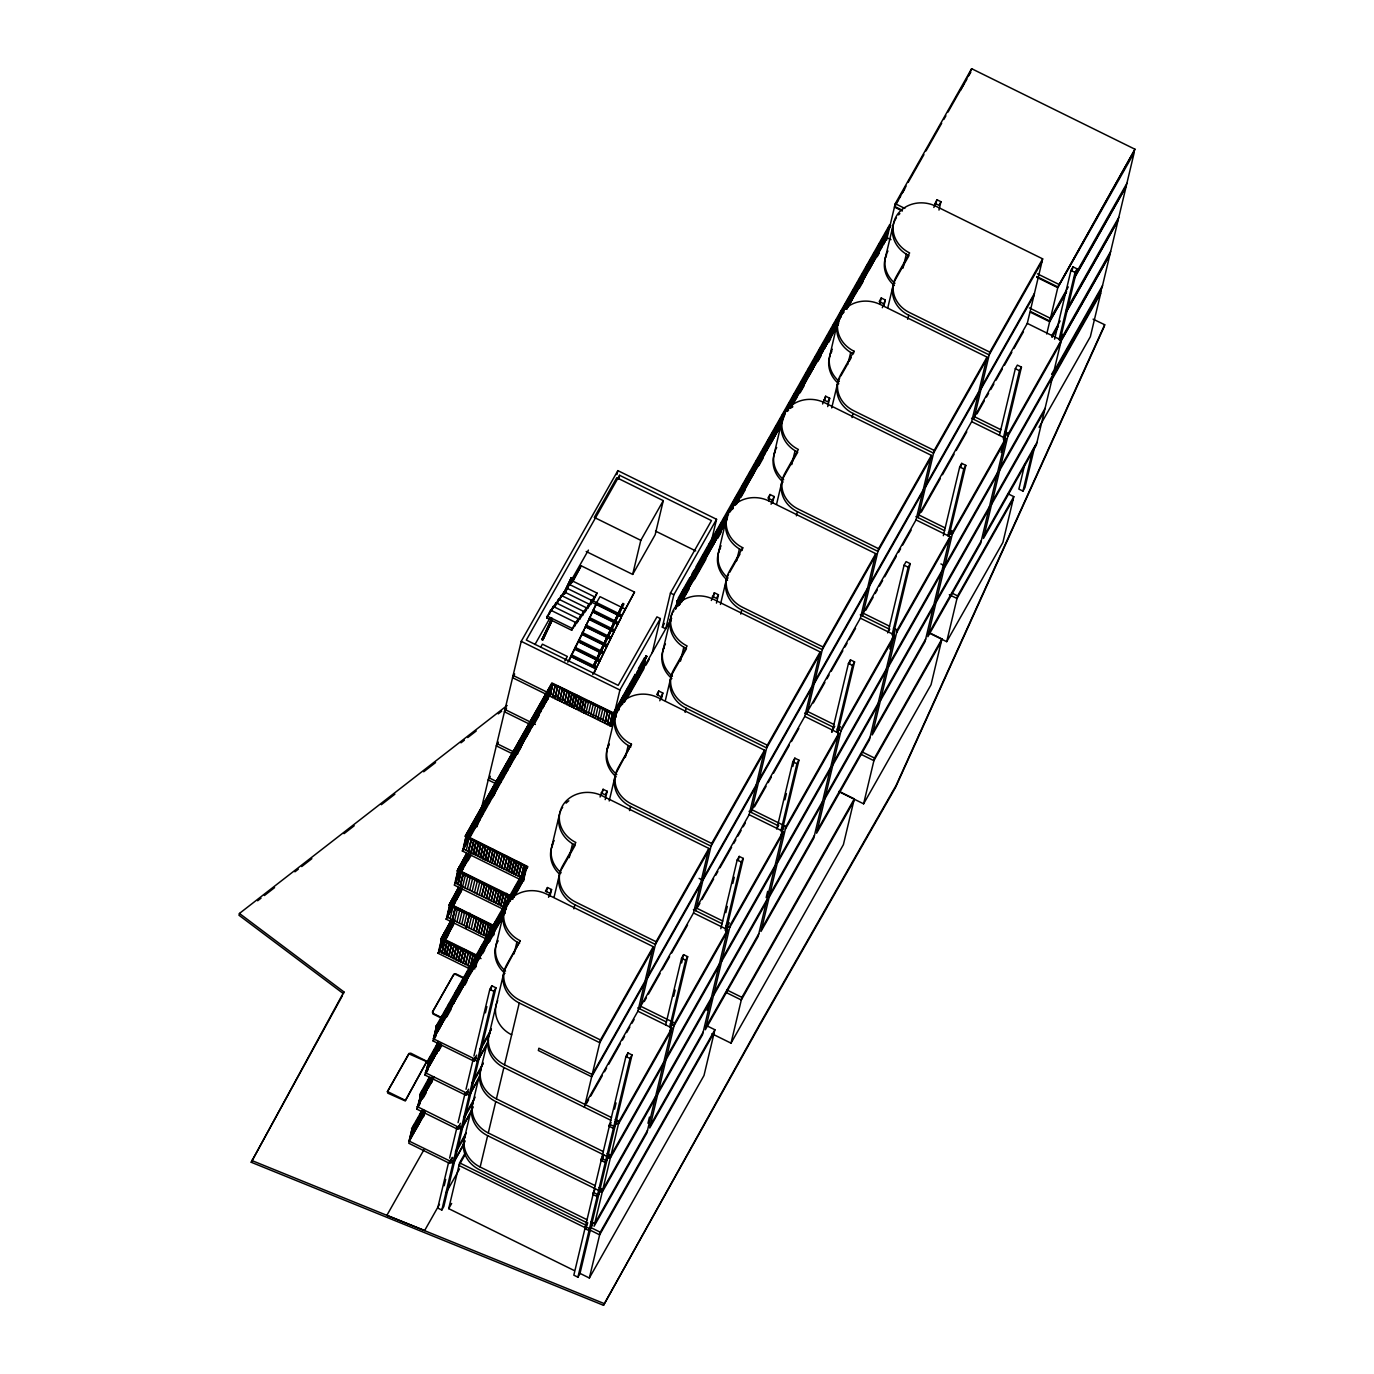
<?xml version="1.0" encoding="UTF-8"?>
<svg xmlns="http://www.w3.org/2000/svg" width="1374" height="1374" viewBox="0 0 1374 1374"><rect width="100%" height="100%" fill="white"/><g stroke="black" fill="none" stroke-linecap="round" stroke-linejoin="round"><path stroke-width="1.5" d="M239.437 913.452L238.99 915.256L343.466 993.694L343.895 991.891L239.437 913.452L507.161 705.48M1093.086 319.163L1104.679 324.711L1104.249 326.531L895.59 787.354L759.822 1025.107L603.512 1305.3L251.219 1162.267L343.895 991.891M470.526 969.271L437.98 953.23L454.347 923.002M490.123 940.864L446.103 919.154L462.471 888.926M470.595 854.834L454.227 885.079L503.983 909.622M523.597 881.198L462.334 850.987L549.411 695.879M438.976 949.743L442.136 936.931L439.354 949.915M447.1 915.651L450.26 902.838L447.46 915.84M455.223 881.576L458.384 868.763L455.584 881.764M463.347 847.5L466.49 834.688L463.708 847.672M439.165 951.478L443.321 934.835L439.697 951.34M451.445 900.76L447.821 917.265M455.395 883.31L459.551 866.685L455.584 883.001M463.519 849.235L467.675 832.61L463.691 848.926M439.525 951.65L443.321 934.835M455.756 883.499L459.551 866.685M463.88 849.424L467.675 832.61M441.346 945.57L444.506 932.757L441.707 945.741M449.47 911.494L452.613 898.682L449.83 911.666M457.576 877.402L460.737 864.589L457.937 877.591M465.7 843.327L468.86 830.514L466.061 843.516M442.531 943.491L445.674 930.679L442.892 943.663M450.638 909.399L453.798 896.587L450.998 909.588M458.761 875.324L461.922 862.511L459.122 875.513M466.885 841.249L470.045 828.436L467.246 841.42M443.063 943.354L446.859 928.584L441.913 952.835L444.575 942.1M451.187 909.262L454.983 894.508L452.681 905.414M459.311 875.186L463.107 860.433L460.805 871.339M467.418 841.111L471.213 826.341L468.912 837.264M444.386 939.009L446.859 928.584M452.493 904.916L454.983 894.508M461.114 868.763L463.107 860.433M469.238 834.688L471.213 826.341M457.782 884.495L460.943 871.683L457.954 884.169M466.267 850.592L469.049 837.59M441.913 952.835L445.056 940.022M448.044 926.505L445.245 939.49L448.405 926.677M453.18 905.93L450.208 918.433M453.008 905.243L456.168 892.43L453.368 905.414M458.143 884.667L461.303 871.855M461.114 871.15L464.275 858.338L461.492 871.339M472.398 824.263L469.599 837.264L472.759 824.452M446.069 937.24L449.229 924.427L446.43 937.411M454.176 903.147L457.336 890.335L454.554 903.336M462.299 869.072L465.46 856.26L462.66 869.244M470.423 834.997L473.583 822.184L470.784 835.169M446.602 937.085L450.397 922.332M454.725 903.01L458.521 888.257M462.849 868.935L466.645 854.181M470.956 834.86L474.751 820.089M448.422 933.066L451.582 920.254M456.546 898.991L459.208 888.257M464.67 864.899L467.315 854.181M472.776 830.823L475.936 818.011L473.137 831.012M443.922 953.831L447.082 941.018L444.283 954.003M448.783 933.238L451.943 920.425M455.206 906.926L452.407 919.927L455.378 907.424M456.907 899.163L459.569 888.428M460.17 885.663L463.313 872.851L460.342 885.354M465.03 865.088L467.692 854.353M468.276 851.588L471.437 838.775L468.465 851.262M452.63 920.425L449.968 931.16L451.771 922.332M460.256 888.428L458.092 897.085L459.895 888.257M460.53 885.852L463.691 873.04M468.362 854.353L466.198 862.992L467.83 854.491M473.961 828.745L477.122 815.933L474.322 828.917M444.472 953.693L447.271 941.516M449.968 931.16L452.441 920.752M452.578 919.601L455.567 907.115M458.092 897.085L460.067 888.755M466.198 862.992L468.191 854.662M474.511 828.608L478.289 813.837M451.462 926.488L452.458 922.332M459.586 892.413L460.565 888.257M467.194 860.416L468.689 854.164M451.153 929.082L453.317 920.425M459.259 894.989L460.943 888.428M467.383 860.914L469.049 854.353L468.208 858.647M451.96 926.815L453.128 922.332M460.084 892.739L461.252 888.257M476.314 824.572L479.474 811.759L476.692 824.744M452.321 926.986L454.004 920.425M460.445 892.911L461.612 888.428M468.568 858.836L469.736 854.353M477.499 822.494L480.66 809.681L477.86 822.665M446.31 954.999L449.47 942.186L446.481 954.69M457.576 908.111L454.605 920.597M462.54 886.848L465.7 874.036M471.213 852.619L473.824 839.943M473.326 842.039L470.664 852.756M477.053 826.736L521.227 641.349L617.871 470.629L716.558 519.303L708.434 553.379M446.67 955.188L449.281 942.512M471.024 852.945L474.185 840.132M478.856 820.089L481.845 807.586L479.045 820.587M479.869 818.32L483.013 805.508L480.23 818.492M481.037 816.242L484.198 803.429L481.398 816.414M481.587 816.104L485.194 801.66M448.697 956.167L451.84 943.354L448.869 955.857M459.964 909.279L456.992 921.782M464.927 888.016L468.087 875.204M473.051 853.941L476.194 841.128L473.583 853.804M482.394 813.837L485.383 801.334M482.583 814.335L486.551 799.256M449.058 956.356L451.668 943.68M473.412 854.113L476.022 841.438M484.575 809.99L487.736 797.16L484.936 810.162M485.125 809.836L488.921 795.082M486.121 808.084L490.106 793.004M451.067 957.352L454.227 944.539L451.256 957.025M462.351 910.464L459.363 922.95M467.315 889.184L470.458 876.372M475.421 855.109L478.581 842.296L475.971 854.971M451.428 957.523L454.055 944.848M475.799 855.298L478.41 842.623M488.113 803.721L491.274 790.909L488.491 803.91M488.663 803.584L492.459 788.831L489.659 801.832M423.244 1110.742L412.715 1129.308L411.582 1128.758L412.853 1128.741L423.381 1110.175M430.302 1078.521L420.839 1095.233L419.705 1094.683L420.976 1094.666L430.44 1077.937M438.426 1044.429L428.963 1061.157L427.829 1060.591L429.1 1060.591L438.564 1043.862M645.66 655.741L646.811 656.291L613.903 714.119L552.674 684.149L466.576 836.577L527.599 867.131L437.069 1027.082L436.073 1025.949L437.207 1026.515L527.736 866.565L466.713 836.01M449.607 1163.383L450.14 1161.099L409.04 1141.038L412.2 1128.226L408.765 1143.237L449.607 1163.383L452.767 1157.767M418.331 1104.868L421.492 1092.055L416.889 1109.161L457.714 1129.291L459.843 1125.564M426.455 1070.793L429.615 1057.98L425.013 1075.069L465.838 1095.215L467.95 1091.488M473.961 1061.14L474.494 1058.873L433.394 1038.796L436.554 1025.983L433.119 1040.994L473.961 1061.14L476.074 1057.396M489.848 801.506L493.644 786.752M409.4 1141.21L413.368 1126.13L410.225 1138.943M433.755 1038.967L437.739 1023.905L434.579 1036.717M413.368 1126.13L410.586 1139.132M421.492 1092.055L418.692 1105.057M429.615 1057.98L426.816 1070.964M437.739 1023.905L434.94 1036.889M453.454 958.52L456.615 945.707L453.626 958.21M464.721 911.632L461.75 924.135M469.685 890.369L472.845 877.557M477.808 856.294L480.969 843.464L478.358 856.139M491.669 797.47L494.812 784.657L492.029 797.659M411.753 1137.037L414.553 1124.052L411.582 1136.538M419.877 1102.961L422.677 1089.977L419.705 1102.463M428.001 1068.886L430.801 1055.885L427.812 1068.388M436.125 1034.811L438.907 1021.809L435.936 1034.313M453.815 958.709L456.426 946.033M478.169 856.466L480.78 843.791M492.837 795.391L495.997 782.579L493.197 795.563M412.939 1134.958L416.923 1119.879L413.763 1132.691M421.062 1100.883L425.03 1085.803L421.87 1098.616M429.186 1066.808L433.154 1051.728L429.993 1064.541M437.293 1032.716L441.277 1017.636L438.117 1030.466M493.386 795.254L497.182 780.501M416.923 1119.879L414.124 1132.88M425.03 1085.803L422.247 1098.788M433.154 1051.728L430.354 1064.713M441.277 1017.636L438.478 1030.637M495.207 791.218L498.35 778.405L495.567 791.407M415.309 1130.785L418.091 1117.801L415.12 1130.287M423.415 1096.71L426.215 1083.725L423.244 1096.212M431.539 1062.634L434.339 1049.633L431.35 1062.136M439.663 1028.559L442.445 1015.558L439.474 1028.061M455.842 959.705L458.985 946.892L456.013 959.378M467.108 912.8L464.137 925.303M472.072 891.537L475.232 878.725M480.196 857.462L483.356 844.649L480.728 857.324M496.375 789.14L499.535 776.327L496.753 789.311M416.477 1128.707L420.461 1113.627L417.301 1126.44M424.6 1094.631L428.568 1079.552L425.425 1092.364M432.724 1060.539L436.692 1045.477L433.531 1058.289M440.831 1026.464L444.815 1011.384L441.655 1024.197M456.202 959.876L458.813 947.201M480.557 857.634L483.167 844.958M496.924 789.002L500.72 774.249L497.92 787.233M498.23 784.657L500.72 774.249M420.461 1113.627L417.662 1126.628M428.568 1079.552L425.785 1092.536M436.692 1045.477L433.892 1058.461M444.815 1011.384L442.016 1024.386M498.745 784.966L501.905 772.154L499.106 785.155M443.201 1022.308L446 1009.306L443.012 1021.809M499.913 782.888L503.073 770.075L500.291 783.06M418.847 1124.533L421.629 1111.549L418.658 1124.035M426.953 1090.458L429.753 1077.474L426.782 1089.96M435.077 1056.383L437.877 1043.381L434.888 1055.885M422.316 1111.549L420.015 1122.455L422.677 1111.721M430.44 1077.456L428.138 1088.38L430.801 1077.645M438.564 1043.381L436.262 1054.287L438.924 1043.57M444.386 1020.212L448.353 1005.133L445.193 1017.945M458.212 960.873L461.372 948.06L458.401 960.563M466.525 926.471C476.606 886.367 459.689 953.539 468.998 916.063M474.459 892.722L477.62 879.91M482.566 858.63L485.726 845.817L483.116 858.492M500.462 782.751L504.258 767.98M420.015 1122.455L423.003 1109.952M428.138 1088.38L430.629 1077.955M436.262 1054.287L438.735 1043.879M458.572 961.061L461.2 948.386M482.944 858.819L485.554 846.144M423.003 1111.549L420.839 1120.188M431.127 1077.456L428.963 1086.113M437.756 1049.633L438.753 1045.459M448.353 1005.133L445.554 1018.134M502.283 778.714L505.443 765.902L502.644 778.903M421.2 1120.377L423.69 1109.952M429.323 1086.284L431.488 1077.645M437.069 1052.037L439.611 1043.57M423.69 1111.549L422.196 1117.783M431.814 1077.456L430.32 1083.708M439.92 1043.381L438.443 1049.633M446.739 1016.039L449.538 1003.054L446.55 1015.558M503.468 776.636L506.611 763.824L503.829 776.808M422.385 1118.281L424.051 1111.721M430.509 1084.206L432.175 1077.645M438.615 1050.131L440.281 1043.553L439.611 1047.538M424.188 1111.858L423.57 1116.203L424.738 1111.721M432.312 1077.783L431.676 1082.128L432.844 1077.645M447.924 1013.96L451.891 998.881L448.731 1011.693M504 776.499L507.796 761.728M423.57 1116.203L424.549 1112.03M431.676 1082.128L432.673 1077.955M439.8 1048.036L440.796 1043.879M460.599 962.04L463.759 949.228L460.771 961.731M471.883 915.153L468.895 927.656M476.83 893.89L479.99 881.077M484.953 859.815L488.113 847.002L485.503 859.677M451.891 998.881L449.092 1011.882M505.821 772.463L508.981 759.65L506.182 772.652M460.96 962.229L463.57 949.554M485.314 859.987L487.925 847.311M450.277 1009.787L453.077 996.803L450.088 1009.289M507.006 770.385L510.166 757.572L507.367 770.556M451.462 1007.709L455.429 992.629L452.269 1005.442M507.538 770.247L511.334 755.477M452.956 1003.054L455.429 992.629M509.359 766.211L512.519 753.399L509.72 766.383M462.986 963.226L466.147 950.413L463.158 962.899M474.253 916.338L471.282 928.824M479.217 895.058L482.377 882.245M487.341 860.983L490.501 848.17L487.873 860.845M453.815 1003.535L456.615 990.551L453.643 1003.037M510.544 764.133L513.704 751.32L510.905 764.305M463.347 963.397L465.958 950.722M487.701 861.172L490.312 848.497M455 1001.457L458.968 986.377L455.807 999.19M511.076 763.996L514.872 749.225M546.715 617.939L553.224 606.432L578.179 618.729L571.67 630.254L546.715 617.939L550.527 610.09L575.483 622.405L575.036 624.294M458.968 986.377L456.185 999.379M512.897 759.959L516.057 747.147L513.258 760.131M457.353 997.284L460.153 984.299L457.181 996.785M514.082 757.881L517.242 745.069L514.443 758.053M458.538 995.205L462.506 980.126L459.363 992.938M465.357 964.393L468.517 951.581L465.734 964.582M476.641 917.506L473.841 930.49L477.001 917.677M481.604 896.243L484.764 883.43L481.776 895.917M490.26 862.013L492.871 849.355M514.632 757.744L518.41 742.973L515.628 755.975M490.089 862.34L493.232 849.527M515.937 753.399L518.41 742.973M549.411 614.281L549.858 612.375M462.506 980.126L459.723 993.127M516.435 753.708L519.595 740.895L516.624 753.381M460.891 991.032L463.691 978.048L460.719 990.534M517.62 751.63L520.78 738.817L517.981 751.801M462.076 988.954L466.044 973.874L462.901 986.687M518.17 751.475L521.777 737.048M518.977 749.225L521.965 736.722M552.777 608.321L553.224 606.432M467.744 965.579L470.904 952.766M479.028 918.674L476.228 931.675L479.389 918.863M483.992 897.411L487.135 884.598L484.163 897.102M492.098 863.336L495.258 850.523L492.287 863.009M519.166 749.723L523.133 734.643M466.044 973.874L463.261 986.858M468.105 965.75L471.265 952.938M464.446 984.78L467.229 971.796L464.257 984.282M521.158 745.361L524.318 732.548L521.519 745.55M465.614 982.702L469.41 967.931M521.708 745.223L525.503 730.47M555.251 605.058L554.787 606.947L561.313 595.44L586.269 607.737L585.822 609.627M555.474 604.663L555.92 602.757L580.876 615.071L580.429 616.96M522.704 743.471L526.671 728.392L523.889 741.376M469.599 967.622L466.439 980.435M524.198 738.8L526.671 728.392M466.799 980.607L473.291 953.934L470.99 964.84M481.398 919.859L478.616 932.843L481.759 920.03M486.362 898.596L489.522 885.783L486.551 898.27M494.485 864.504L497.646 851.691L494.657 864.194M467.984 978.528L470.767 965.544L467.624 978.357M524.696 739.109L527.856 726.296L525.057 739.298M557.483 603.289L557.947 601.383M469.152 976.45L473.137 961.371L469.977 974.183M525.246 738.972L529.042 724.218L526.242 737.203M558.17 600.988L558.617 599.098L583.572 611.413L583.126 613.302M526.431 736.893L530.209 722.14L527.238 734.626M470.337 974.355L474.133 959.602M527.427 735.124L530.038 722.449M474.305 959.292L471.162 972.105M528.234 732.857L531.394 720.045L528.612 733.046M471.522 972.277L475.851 955.6M483.785 921.027L480.986 934.028L484.146 921.215M488.749 899.764L491.909 886.951L488.921 899.455M496.873 865.689L500.016 852.876L497.044 865.362M560.867 597.329L561.313 595.44M476.022 955.291L472.519 969.701M529.419 730.779L532.58 717.967L529.78 730.951M472.69 970.199L475.851 957.386M529.969 730.642L533.765 715.888M476.847 955.617L473.875 968.103L477.036 955.291M473.875 968.103L477.86 953.024L474.7 965.836M477.86 953.024L475.061 966.025M531.79 726.606L534.933 713.793L532.15 726.794M563.563 593.654L564.01 591.765L588.965 604.079L588.519 605.968M475.387 967.021L479.028 950.945L476.057 963.449M532.957 724.527L536.118 711.715L533.318 724.699M485.984 922.521L483.373 935.196L486.344 922.71M491.136 900.932L494.279 888.119L491.308 900.623M499.243 866.857L502.403 854.044L499.432 866.547M475.748 967.193L480.213 948.867L477.053 961.68M533.507 724.39L537.303 709.637M477.413 961.852L481.398 946.772L478.238 959.584M566.26 589.996L566.706 588.106L591.662 600.404L591.215 602.31M481.398 946.772L478.599 959.773M535.328 720.354L538.471 707.541L535.688 720.543M479.784 957.678L482.566 944.694L479.595 957.197M536.495 718.276L539.656 705.463L536.856 718.447M480.952 955.6L484.936 940.52L481.776 953.333M537.045 718.138L540.841 703.368M488.543 923.38L485.761 936.364L488.904 923.551M493.506 902.117L496.667 889.304L493.695 901.791M501.63 868.042L504.79 855.229L501.802 867.715M484.936 940.52L482.137 953.522M538.866 714.102L542.026 701.29L539.226 714.291M483.322 951.426L486.104 938.442L483.133 950.945M540.034 712.024L543.194 699.211L540.411 712.196M484.507 949.348L488.285 934.595M540.583 711.887L544.379 697.116M571.636 582.662L572.099 580.773L597.055 593.087L593.224 600.936L593.671 599.03M486.671 944.677L490.93 924.547L485.314 947.081M495.894 903.285L499.054 890.472L496.066 902.976M504.018 869.21L507.161 856.397L504.189 868.883M542.404 707.85L545.564 695.038L542.764 708.039M485.675 947.27L491.291 924.736M496.254 903.474L499.415 890.661M543.589 705.772L546.732 692.96L543.949 705.944M486.86 945.175L490.02 932.362M488.045 943.096L492.012 928.017L488.852 940.829M544.121 705.635L547.917 690.864M489.041 940.52L492.012 928.017M545.942 701.599L549.102 688.786L546.302 701.771M490.398 938.923L494.365 923.843L491.222 936.673M498.281 904.47L501.424 891.657L498.453 904.144M509.411 859.832L506.766 870.566L509.548 857.565M547.127 699.521L550.27 686.708L547.487 699.692M498.642 904.642L501.802 891.829M506.766 870.566L509.909 857.754M547.659 699.383L551.455 684.613M491.583 936.845L495.55 921.765L492.39 934.578M495.55 921.765L492.751 934.767M552.314 685.866L549.823 696.274L552.485 685.54M552.674 684.149L613.714 714.703L646.811 656.291M493.936 932.671L496.735 919.687L493.747 932.173M592.589 611.945L617.527 624.26L634.513 592.091L581.202 565.796L572.803 581.666M552.795 683.788L550.012 695.965M493.524 935.557L497.92 917.592L494.76 930.404M500.651 905.638L503.811 892.825L500.84 905.329M508.775 871.563L511.935 858.75L508.964 871.236M501.012 905.809L504.172 892.997M495.121 930.593L499.088 915.513L495.928 928.326M499.088 915.513L496.306 928.515M497.474 926.419L500.273 913.435L497.302 925.921M498.659 924.341L502.626 909.262L499.483 922.074M555.371 684.647L552.571 697.631L555.182 684.956M506.559 894.182C496.667 933.375 512.09 869.003 504.086 904.59M511.162 872.73L514.323 859.918L511.334 872.421M502.626 909.262L499.844 922.246M501.012 920.168L503.811 907.184L500.84 919.67M502.197 918.09L504.997 905.088L502.008 917.592M496.031 945.295L505.993 903.319M557.741 685.815L554.959 698.799L557.569 686.124M506.164 903.01L503.021 915.823M503.88 913.916L508.586 895.178L507.951 899.523M513.533 873.916L516.693 861.103L513.721 873.589M571.67 630.254L575.483 622.405M504.189 913.744L507.212 903.182M505.872 909.571L508.535 898.836L507.229 905.586M507.401 905.26L509.531 897.067M508.895 901.413L510.08 896.93M574.813 624.689L574.349 626.578L580.876 615.071M509.222 901.241L510.888 894.663L509.582 901.413M560.128 686.983L557.329 699.984L559.939 687.309M509.411 900.915L510.888 894.663M515.92 875.083L519.08 862.271L516.109 874.757M509.909 901.241L512.073 892.585L510.269 901.413M511.592 897.067L513.258 890.507L511.454 899.335M448.645 1162.215L437.722 1208.038L441.81 1210.047L443.836 1206.475L495.928 987.803L491.84 985.793L489.814 989.366L473.944 1056.005M449.624 1158.059L457.078 1126.817M458.057 1122.644L465.013 1093.498M466.009 1089.324L472.948 1060.178M577.509 621.031L577.046 622.92L583.572 611.413M577.733 620.636L578.179 618.729M511.626 899.008L514.426 888.411L512.141 899.335M511.952 898.836L514.426 888.411M562.516 688.168L559.716 701.152L562.327 688.477M444.214 1185.728L445.691 1179.476M457.714 1129.291L460.376 1123.297M465.838 1095.215L468.5 1089.204M485.4 1012.861L486.877 1006.61M490.844 989.95L491.84 985.793M512.949 897.067L515.611 886.333L512.811 899.335M518.307 876.251L521.467 863.439L518.479 875.942M514.134 894.972L516.796 884.255L513.996 897.239M584.311 629.842L571 656.652L595.955 668.966L617.768 623.865L592.812 611.55M580.206 617.355L579.742 619.245L586.269 607.737M514.185 896.93L517.981 882.16L514.821 894.972M517.981 882.16L515.181 895.161M516.366 893.066L519.149 880.081L516.177 892.585M564.886 689.336L562.103 702.337L564.714 689.662M582.902 613.697L582.439 615.586L588.965 604.079M517.534 890.987L524.198 864.796L521.725 875.204M574.59 649.215L599.545 661.512L614.161 631.319L589.206 619.004L567.84 662.216M521.227 877.299L524.026 865.122M441.81 1210.047L493.901 991.375L495.928 987.803M616.926 474.648L617.871 470.629M450.054 1162.078L453.077 1163.555L465.185 1140.97M456.649 1127.247L461.183 1129.48L473.309 1106.894M464.773 1093.172L469.307 1095.404L480.368 1074.674M472.896 1059.079L477.431 1061.329L488.491 1040.599M518.719 888.909L521.519 875.908L518.359 888.72M519.904 886.814L522.687 873.83L519.716 886.316M585.599 610.022L585.135 611.928L591.662 600.404M521.072 884.736L524.868 869.982M567.273 690.521L564.474 703.505L567.101 690.83M522.257 882.658L526.225 865.792L521.897 882.469M588.278 606.363L587.832 608.253L594.358 596.745L569.403 584.431L566.019 590.391M618.644 479.303L619.588 475.284L711.474 520.609L670.443 593.053L662.337 627.145L665.737 628.811L673.861 594.736L716.558 519.303M526.053 866.118L523.442 880.562L526.603 867.75M569.66 691.689L566.861 704.673L569.471 691.998M624.5 610.846L624.964 608.957L600.009 596.659L596.625 602.602L588.982 619.399L613.938 631.714L620.911 618.3L621.357 616.411L596.402 604.096L585.393 626.853L610.348 639.168M590.975 602.705L590.528 604.594L597.055 593.087M567.05 704.364L570.021 691.861M585.152 628.347L585.616 626.458L610.571 638.773M464.549 1137.672L470.148 1114.159M472.656 1103.597L478.272 1080.084M480.78 1069.522L486.379 1046.009M488.904 1035.429L503.623 973.634M593.894 598.635L594.358 596.745M574.16 1270.503L448.697 1208.639L459.603 1162.851L464.876 1153.559M572.031 692.857L569.248 705.858L571.859 693.183M569.42 705.532L572.408 693.046M574.418 694.042L571.618 707.026L574.246 694.351M571.807 706.717L574.779 694.213M514.082 953.917L516.916 941.997M576.805 695.21L574.006 708.211L576.616 695.536M574.195 707.885L577.166 695.399M505.288 968.807A29.283 26.02 13.4 0 1 506.079 967.296L520.214 940.743A29.919 26.587 13.4 0 1 506.766 904.281A29.919 26.587 13.4 0 1 546.629 894.096L653.251 946.686L637.88 1011.212L585.066 1104.507M579.175 696.395L576.393 709.379L579.004 696.704M576.565 709.07L579.553 696.566M581.563 697.563L578.78 710.547L581.391 697.872M578.952 710.238L581.923 697.734M583.95 698.731L581.15 711.732L583.761 699.057M581.339 711.406L584.311 698.919M551.661 847.037L559.235 815.229M585.736 713.587L588.707 701.083M587.093 1219.751L480.161 1167.024L487.633 1135.663A29.283 26.02 13.4 0 1 472.999 1103.064M595.217 1185.676L488.285 1132.949L495.756 1101.587A29.283 26.02 13.4 0 1 481.123 1068.989M603.323 1151.601L496.409 1098.856L503.88 1067.512A29.283 26.02 13.4 0 1 487.753 1041.526M611.533 1117.56L504.516 1064.781L519.252 1002.986A29.283 26.02 13.4 0 1 504.619 970.388M588.124 714.755L591.095 702.269M546.474 891.692L547.47 887.535L551.558 889.545L550.064 895.796M590.494 715.94L593.482 703.436M548.535 897.291L551.558 889.545M592.881 717.108L595.852 704.604M595.268 718.276L598.24 705.789M554.048 897.239L559.252 875.375M634.513 592.091L621.134 616.806L590.683 601.709M597.638 719.461L600.627 706.957M586.183 551.489L632.675 574.418L640.799 540.343L663.281 500.651L616.771 477.705L594.289 517.414L640.799 540.343M600.026 720.629L602.997 708.142M569.231 857.651L572.546 843.739M602.413 721.814L605.384 709.31M607.772 710.478L604.972 723.48L607.583 710.805M610.142 711.663L607.36 724.648L609.97 711.972M612.529 712.831L609.747 725.833L612.357 713.158M663.281 500.651L655.158 534.726L632.675 574.418M635.252 674.153L613.216 713.381L551.798 683.531L465.151 836.508L526.122 867.217M611.43 725.146L614.23 712.144L611.258 724.648M619.588 475.284L526.311 640.044L618.197 685.368L656.961 616.874L660.362 618.558L619.914 690.023L611.258 726.365L512.571 677.691L514.666 673.981M612.615 723.05L615.415 710.066L612.254 722.879M615.105 714.222L613.422 720.783M607.291 748.778L616.943 708.16M614.607 718.705L615.604 714.549M616.6 710.375L617.768 705.893L614.968 718.894M615.157 718.568L618.953 703.814M617.149 712.642L620.121 701.719L618.334 710.547M618.145 710.049L620.121 701.719M618.644 710.375L621.306 699.641L620 706.391M620.825 704.123L622.491 697.563L621.185 704.295M621.495 704.123L623.676 695.467L621.872 704.295M621.683 703.797L623.676 695.467M600.077 797.006L603.1 789.277L607.188 791.287L605.195 799.616M622.182 704.123L624.844 693.389L622.542 704.295M573.885 908.849L574.882 904.727A29.283 26.02 13.4 0 1 560.918 870.549M623.367 702.028L626.029 691.311L623.727 702.217M602.104 793.433L603.1 789.277M624.054 702.028L627.214 689.216L624.414 702.217M624.225 701.719L627.214 689.216M625.599 700.122L628.382 687.137L625.41 699.624M626.767 698.044L630.752 682.964L627.592 695.776M630.752 682.964L627.952 695.965M629.137 693.87L631.92 680.886L628.948 693.372M630.305 691.792L634.29 676.712L631.13 689.525M634.29 676.712L631.49 689.714M632.675 687.618L635.475 674.634L632.487 687.12M633.861 685.54L637.828 670.46L634.668 683.273M637.828 670.46L635.028 683.445M636.214 681.367L639.013 668.382L636.025 680.869M637.399 679.288L641.366 664.209L638.206 677.021M641.366 664.209L638.567 677.193M609.197 800.973L614.882 777.117M639.752 675.115L642.551 662.131L639.563 674.617M640.937 673.037L644.904 657.957L641.744 670.77M644.904 657.957L642.122 670.941M643.29 668.863L646.089 655.879L643.118 668.365M625.342 757.4L628.176 745.481M652.255 652.633L660.362 618.558M629.515 810.591L630.511 806.469A29.283 26.02 13.4 0 1 617.338 770.78L631.473 744.227A29.919 26.587 13.4 0 1 618.025 707.747A29.919 26.587 13.4 0 1 657.888 697.58L764.511 750.17L749.139 814.696L696.309 907.991L722.776 921.044M662.921 650.52L670.495 618.712M675.441 608.837L677.605 600.198L675.802 609.026M677.124 604.68L678.79 598.102L677.485 604.852M677.811 604.663L679.975 596.024L678.172 604.852M678.481 602.276L679.975 596.024M678.979 602.585L681.143 593.946L678.859 604.852M657.734 695.175L658.73 691.019L662.818 693.028L661.323 699.28M679.666 602.585L682.328 591.851L679.529 604.852M679.718 604.526L683.513 589.772L680.714 602.757M683.513 589.772L680.903 602.447M681.899 600.678L684.699 587.677L681.71 600.18M683.084 598.6L686.863 583.83M687.052 583.521L683.891 596.333M684.252 596.505L688.237 581.425L685.076 594.238M659.795 700.757L662.818 693.028M688.237 581.425L685.437 594.427M686.622 592.331L690.59 577.269M687.429 590.081L691.775 575.174L688.614 587.986M691.775 575.174L688.975 588.175M690.16 586.08L694.128 571.017L690.967 583.83M691.345 584.002L695.313 568.922L692.153 581.734M695.313 568.922L692.513 581.923M693.698 579.828L696.498 566.844L693.509 579.33M694.883 577.75L698.851 562.67L695.691 575.483M665.308 700.723L670.512 678.859M698.851 562.67L696.051 575.672M697.236 573.576L700.036 560.592L697.047 573.078M698.421 571.498L702.389 556.418L699.229 569.231M702.389 556.418L699.589 569.42M700.774 567.325L703.574 554.34L700.585 566.827M701.959 565.246L705.927 550.167L702.767 562.979M705.927 550.167L703.144 563.168M704.312 561.073L707.112 548.089L704.141 560.575M680.491 661.134L683.805 647.223M705.497 558.995L709.465 543.915L706.322 556.728M709.465 543.915L706.683 556.899M707.85 554.821L710.65 541.837L707.679 554.323M708.675 552.554L712.007 540.24M709.036 552.743L713.003 537.663L709.86 550.476M713.003 537.663L710.221 550.648M711.389 548.569L714.188 535.585L711.217 548.071M712.574 546.491L716.558 531.412L713.398 544.224M716.558 531.412L713.759 544.396M714.944 542.318L717.726 529.316L714.755 541.82M716.112 540.24L720.096 525.16L716.936 537.973M720.096 525.16L717.297 538.144M718.482 536.066L721.264 523.065L718.293 535.568M719.65 533.988L723.445 519.217M723.634 518.908L720.474 531.721M720.835 531.893L724.802 516.813L721.659 529.625M721.831 529.316L724.802 516.813M584.414 1107.238L600.438 1039.981L653.251 946.686M723.205 527.719L727.172 512.657M724.012 525.469L728.357 510.561L725.197 523.374M718.55 552.262L726.863 516.813M726.554 520.969L727.55 516.813M730.71 508.792L731.895 504.31L731.088 508.981M730.899 508.483L731.895 504.31M731.397 508.792L733.063 502.231L731.758 508.981M732.084 508.792L734.248 500.136L732.445 508.964M732.771 508.792L735.433 498.058L734.128 504.808M734.437 502.231L735.433 498.058M711.337 600.49L714.36 592.744L718.447 594.77L716.455 603.1M685.145 712.333L686.124 708.211A29.283 26.02 13.4 0 1 672.968 672.521L686.45 648.7L683.084 646.776A29.919 26.587 13.4 0 1 672.195 613.783M734.455 504.619L736.619 495.98L734.815 504.808M735.124 504.619L737.786 493.884L735.485 504.808M713.364 596.917L714.36 592.744M735.674 504.481L738.972 491.806L736.361 504.481M736 504.31L738.972 491.806M737.357 502.712L740.157 489.728L737.529 502.403M738.542 500.634L742.51 485.554L739.349 498.367M740.036 495.962L742.51 485.554M740.895 496.461L743.695 483.476L740.706 495.962M742.08 494.382L746.048 479.303L742.887 492.115M746.048 479.303L743.265 492.287M744.433 490.209L747.233 477.225L744.261 489.711M745.618 488.131L749.586 473.051L746.443 485.864M749.586 473.051L746.803 486.035M747.971 483.957L750.771 470.973L747.799 483.459M749.156 481.879L753.124 466.799L749.981 479.612M720.457 604.457L726.142 580.601M753.124 466.799L750.341 479.784M751.509 477.705L754.309 464.704L751.338 477.207M752.694 475.627L756.679 460.548L753.519 473.36M756.679 460.548L753.879 473.532M755.065 471.454L757.847 458.452L754.876 470.956M756.232 469.358L760.028 454.605M760.217 454.296L757.057 467.108M757.418 467.28L761.385 452.201L758.242 465.013M761.385 452.201L758.603 465.202M759.77 463.107L763.755 448.044M736.601 560.884L739.435 548.965M760.595 460.857L764.923 445.949L761.78 458.761M764.923 445.949L762.141 458.95M763.326 456.855L767.293 441.793L764.133 454.605M764.494 454.777L768.478 439.697L765.318 452.51M834.035 724.527L807.568 711.474L860.399 618.163L875.77 553.653L769.148 501.063A29.919 26.587 13.4 0 0 729.285 511.231A29.919 26.587 13.4 0 0 742.733 547.711L742.08 550.442L738.714 548.518A29.919 26.587 13.4 0 1 728.632 513.962M765.988 450.105L768.478 439.697M766.864 450.603L769.646 437.619L766.675 450.105M768.032 448.525L772.016 433.445L768.856 446.258M772.016 433.445L769.217 446.447M770.402 444.352L773.184 431.367L770.213 443.854M771.57 442.273L775.554 427.194L772.394 440.006M592.366 1225.093L589.188 1230.692L584.654 1228.459L587.248 1222.671M595.371 1188.596L592.761 1194.384L597.312 1196.617L601.537 1189.145M609.661 1155.07L605.419 1162.541L600.885 1160.291L603.495 1154.521M609.008 1126.216L609.489 1124.172L614.023 1126.405L613.543 1128.449L609.008 1126.216L611.121 1122.489M775.554 427.194L772.755 440.195M625.926 1056.503L573.834 1275.175L577.922 1277.185L579.948 1273.612L632.04 1054.94L627.952 1052.913L625.926 1056.503L630.013 1058.512L577.922 1277.185M773.94 438.1L776.739 425.116L773.751 437.602M775.125 436.022L779.092 420.942L775.932 433.755M602.156 1161.219L603.65 1154.967M614.556 1109.161L616.05 1102.91M626.956 1057.087L627.952 1052.913M779.092 420.942L776.293 433.926M777.478 431.848L780.277 418.864L777.289 431.35M640.044 1008.963L656.051 941.722L708.881 848.428L602.259 795.838A29.919 26.587 13.4 0 0 562.395 806.023A29.919 26.587 13.4 0 0 575.843 842.485L562.361 866.307A29.283 26.02 13.4 0 0 575.517 901.997L656.051 941.722M778.663 429.77L782.63 414.69L779.47 427.503M781.634 418.847L782.63 414.69M782.149 419.173L783.815 412.612L774.18 454.004M589.188 1230.692L592.847 1223.049M597.312 1196.617L600.97 1188.974M605.419 1162.541L609.077 1154.881M782.819 419.173L784.983 410.517M783.678 417.267L781.84 423.329M786.186 410.826L787.354 406.343L786.546 411.015M787.354 408.748L788.539 404.265L787.714 408.937M788.539 406.67L789.707 402.187L788.899 406.841M788.229 408.439L789.707 402.187M671.903 1027.992L619.09 1121.287L594.083 1226.243L646.896 1132.949L671.903 1027.992L637.88 1011.212M788.899 408.422L790.892 400.092L789.586 406.841M789.586 408.422L792.077 398.013L790.273 406.841M740.775 614.075L741.754 609.953A29.283 26.02 13.4 0 1 728.598 574.246M790.582 406.652L793.245 395.935L790.96 406.841M768.495 500.737L769.99 494.485L774.077 496.512L772.583 502.747M790.273 408.422L793.245 395.935M791.63 406.841L794.43 393.84L791.458 406.343M792.454 404.574L796.8 389.684L793.64 402.496M796.8 389.684L794 402.668M795.185 400.59L797.968 387.588L794.996 400.092M796.353 398.494L800.149 383.741M771.054 504.241L774.077 496.512M797.847 393.84L800.338 383.432M797.178 396.244L801.506 381.337L798.363 394.149M799.033 391.745L801.506 381.337M799.891 392.243L803.876 377.163L800.716 389.993M579.862 1273.32L589.36 1278.009L600.266 1232.22L714.892 1029.744L707.284 1026M801.076 390.164L805.044 375.085L801.901 387.897M805.044 375.085L802.261 388.086M803.429 385.991L806.229 373.007L803.258 385.493M804.614 383.913L808.599 368.833L805.439 381.646M808.599 368.833L805.799 381.835M776.568 504.206L781.772 482.343M806.985 379.739L809.767 366.755L806.796 379.241M808.152 377.661L812.137 362.581L808.977 375.394M812.137 362.581L809.338 375.566M810.523 373.488L813.305 360.503L810.334 372.989M811.691 371.409L815.675 356.33L812.515 369.142M815.675 356.33L812.876 369.314M814.061 367.236L816.843 354.252L813.872 366.738M815.246 365.158L819.213 350.078L816.053 362.891M791.75 464.618L795.065 450.689M819.213 350.078L816.414 363.062M817.599 360.984L820.398 347.983L817.41 360.486M818.784 358.906L822.751 343.826L819.591 356.639M822.751 343.826L819.952 356.811M821.137 354.732L823.936 341.731L820.948 354.234M822.322 352.654L826.289 337.575L823.129 350.387M823.816 347.983L826.289 337.575M824.675 348.481L827.474 335.479L824.503 347.983M825.86 346.385L829.827 331.323L826.667 344.135M829.827 331.323L827.045 344.307M828.213 342.229L831.012 329.228L828.041 341.731M665.686 1024.884L681.556 958.228L683.582 954.655L687.67 956.682L669.808 1031.651M829.398 340.134L833.365 325.071L830.222 337.884M673.655 996.322L675.149 990.07M681.607 962.985L683.582 954.655M693.509 912.954L727.533 929.734L702.526 1034.691L649.713 1127.985L674.72 1023.029L640.679 1006.249L693.509 912.954L708.881 848.428M833.365 325.071L830.583 338.056M831.751 335.977L834.55 322.976L831.579 335.479M832.936 333.882L836.732 319.129M695.673 910.704L711.68 843.464L764.511 750.17M836.903 318.82L833.76 331.632M834.121 331.804L838.088 316.724L834.928 329.537M836.611 322.976L838.088 316.724M837.608 321.207L836.302 327.132M838.277 318.802L839.274 314.646L829.81 355.729M603.512 1305.3L760.251 1023.286L896.02 785.533L1104.679 324.711M669.773 1026.893L685.643 960.254L687.67 956.682M837.161 325.243L840.459 312.551L837.659 325.552M837.831 325.226L841.627 310.472L839.823 319.3M647.978 1123.279L649.473 1117.045M840.149 316.724L841.627 310.472M840.648 317.033L842.812 308.394L841.008 317.222M842.331 312.877L843.997 306.299L842.691 313.049M843.499 310.782L845.165 304.221L844.357 308.875M844.186 308.394L845.165 304.221M844.684 308.703L846.35 302.143L845.044 308.875M822.597 403.973L825.619 396.227L829.69 398.254L827.715 406.584M845.371 308.703L847.535 300.047L845.731 308.875M796.405 515.817L797.384 511.695A29.283 26.02 13.4 0 1 784.228 475.988L797.71 452.166L794.344 450.26A29.919 26.587 13.4 0 1 785.172 414.209M846.058 308.703L848.72 297.969L846.418 308.875M846.229 308.377L848.72 297.969M824.623 400.401L825.619 396.227M846.727 308.703L849.888 295.891L847.105 308.875M848.273 306.797L852.258 291.717L849.098 304.53M852.258 291.717L849.458 304.702M850.643 302.623L853.426 289.639L850.454 302.125M851.811 300.545L855.796 285.466L852.636 298.278M855.796 285.466L852.996 298.45M854.181 296.372L856.964 283.37L853.993 295.874M855.349 294.294L859.334 279.214L856.174 292.027M859.334 279.214L856.534 292.198M857.719 290.12L860.519 277.119L857.531 289.622M858.905 288.042L862.872 272.962L859.712 285.775M862.872 272.962L860.072 285.947M861.258 283.868L864.057 270.867L861.069 283.37M831.717 407.941L837.401 384.085M862.443 281.773L866.41 266.711L863.25 279.523M866.41 266.711L863.611 279.695M864.796 277.617L867.595 264.615L864.607 277.119M865.981 275.521L869.948 260.459L866.788 273.271M869.948 260.459L867.166 273.443M868.334 271.365L871.133 258.364L868.162 270.867M869.519 269.27L873.314 254.516M873.486 254.19L870.343 267.02M870.704 267.191L874.671 252.112L871.511 264.924M847.844 364.368L850.695 352.431M874.671 252.112L871.872 265.113M873.057 263.018L877.024 247.938L873.881 260.751M874.242 260.94L878.209 245.86L875.049 258.673M878.209 245.86L875.41 258.862M876.595 256.766L879.394 243.782L876.423 256.268M945.295 527.994L918.828 514.941L971.658 421.646L987.03 357.12L880.391 304.547A29.919 26.587 13.4 0 0 840.544 314.715A29.919 26.587 13.4 0 0 853.993 351.194L853.34 353.908L849.974 352.002A29.919 26.587 13.4 0 1 844.22 311.864M877.78 254.688L881.747 239.608L878.587 252.421M881.747 239.608L878.965 252.593M880.133 250.515L882.932 237.53L879.961 250.016M881.318 248.436L885.285 233.357L882.142 246.169M882.812 243.765L885.285 233.357M883.671 244.263L886.47 231.279L883.499 243.765M720.818 928.704L737.185 859.969L739.212 856.397L743.3 858.424L725.936 931.314M884.856 242.185L888.823 227.105L885.68 239.918M888.823 227.105L886.041 240.089M889.545 224.993L890.541 226.109L678.138 601.28L677.004 600.73L678.275 600.713L890.678 225.542L889.545 224.993L696.154 566.569M725.816 912.628L727.31 906.393M732.771 883.482L734.248 877.23M738.216 860.571L739.212 856.397M886.591 240.038L894.44 207.096L900.571 196.259M902.289 210.205L894.594 206.409L895.247 203.678L971.658 68.7L1135.01 149.251L1057.928 286.96L1036.803 276.535M751.303 812.446L767.31 745.206L820.141 651.911L713.518 599.322A29.919 26.587 13.4 0 0 673.655 609.489A29.919 26.587 13.4 0 0 687.103 645.969L673.621 669.791A29.283 26.02 13.4 0 0 686.777 705.48L767.31 745.206M725.403 928.635L741.273 861.996L743.3 858.424M885.423 257.47L893.014 225.662M707.078 1010.457L708.572 1004.205M852.035 417.559L853.014 413.437A29.283 26.02 13.4 0 1 839.857 377.73M879.755 304.221L881.249 297.969L885.32 299.996L883.843 306.23M882.314 307.724L885.32 299.996M714.892 1029.744L703.986 1075.533L589.36 1278.009M887.81 307.69L893.031 285.826M903.01 268.102L906.325 254.173M776.945 828.367L792.815 761.711L794.842 758.139L798.929 760.166L781.067 835.134M784.915 799.788L786.409 793.554M792.867 766.469L794.842 758.139M804.769 716.421L838.793 733.218L813.786 838.174L760.973 931.469L785.98 826.513L751.939 809.733L804.769 716.421L820.141 651.911M806.916 714.188L822.94 646.948L875.77 553.653M781.033 830.377L796.903 763.738L798.929 760.166M711.921 1033.729L731.02 1043.158L741.926 997.369L854.302 798.861L839.033 791.338M766.177 897.617L767.671 891.365M783.163 831.476L758.156 936.433L705.343 1029.727L730.35 924.771L783.163 831.476L749.139 814.696M933.856 207.457L936.879 199.711L940.95 201.72L938.974 210.067M907.664 319.283L908.643 315.178A29.283 26.02 13.4 0 1 895.487 279.472L908.97 255.65L905.603 253.743A29.919 26.587 13.4 0 1 896.432 217.693M935.883 203.884L936.879 199.711M971.658 68.7L965.785 80.671M832.077 732.187L848.445 663.453L850.472 659.881L854.559 661.89L837.693 732.703M849.476 664.054L850.472 659.881M862.546 615.93L878.57 548.69L931.4 455.378L824.778 402.805A29.919 26.587 13.4 0 0 784.915 412.973A29.919 26.587 13.4 0 0 798.363 449.453L784.88 473.274A29.283 26.02 13.4 0 0 798.036 508.964L878.57 548.69M836.663 732.119L852.533 665.48L854.559 661.89M888.205 631.834L904.075 565.195L906.101 561.623L910.189 563.632L892.327 638.618M889.665 626.252L863.198 613.199L916.029 519.904L931.4 455.378M918.176 517.672L934.2 450.432L987.03 357.12M892.293 633.861L908.162 567.204L910.189 563.632M854.302 798.861L843.396 844.649L731.02 1043.158M889.837 649.026L891.331 642.774M894.422 634.96L869.416 739.916L816.603 833.211L841.609 728.254L894.422 634.96L860.399 618.163M950.052 536.702L897.239 629.996L872.232 734.953L925.046 641.658L950.052 536.702L916.029 519.904M840.768 792.558L863.611 803.824L874.517 758.053L941.946 638.944L928.618 632.366M943.337 535.671L959.705 466.937L961.731 463.364L965.819 465.374L948.953 536.186M960.735 467.538L961.731 463.364M973.805 419.413L989.83 352.156L1042.66 258.862L936.02 206.289A29.919 26.587 13.4 0 0 896.174 216.457A29.919 26.587 13.4 0 0 909.622 252.936L896.14 276.758A29.283 26.02 13.4 0 0 909.296 312.448L989.83 352.156M947.923 535.602L963.792 468.946L965.819 465.374M941.946 638.944L931.04 684.733L863.611 803.824M929.442 633.156L946.703 641.675L957.609 595.887L1013.806 496.632L1008.052 493.798M999.465 435.318L1015.334 368.679L1017.361 365.106L1021.449 367.116L1003.587 442.102M1000.925 429.736L974.458 416.683L1027.288 323.388L1042.66 258.862M1003.535 437.344L1019.422 370.688L1021.449 367.116M1001.096 452.51L1002.591 446.258M1005.682 438.426L980.675 543.4L927.862 636.694L952.869 531.738L1005.682 438.426L971.658 421.646M1065.606 313.272L1117.955 220.819L1110.003 254.224L1008.482 433.463L983.475 538.436L1036.305 445.142L1061.312 340.168L1027.288 323.388M1046.73 334.002L1049.65 321.722L1066.396 292.147M1030.603 311.572L1049.822 321.052L1057.774 287.647L1134.185 152.669L1126.233 186.057L1073.901 278.51M1057.928 286.96L1135.01 149.251M1013.806 496.632L1002.9 542.421L946.703 641.675M1024.815 464.103L1018.873 489.092L1022.96 491.102L1024.97 487.53L1034.897 445.88M1054.597 339.155L1070.964 270.42L1072.991 266.848L1077.079 268.857L1060.196 339.67M1071.995 271.004L1072.991 266.848M1022.96 491.102L1032.87 449.453M1059.165 339.086L1075.052 272.43L1077.079 268.857M551.317 620.481L542.198 639.717L551.764 618.248M562.739 595.182L571.189 577.939L572.099 578.437L564.783 593.826M541.82 639.494L552.005 618.3M563.752 593.379L571.189 577.939M564.113 593.585L571.429 578.214M551.524 620.413L542.85 639.958L551.987 620.722L542.627 639.889L541.717 639.391M564.319 593.499L571.618 578.128M564.542 593.774L571.996 578.334L570.949 577.887M622.903 603.512L593.774 665.119L594.564 665.514L623.951 603.959L622.903 603.512L594.135 665.325M623.143 603.564L593.671 665.016L594.805 665.566M594.564 665.514L623.367 603.821M251.219 1162.267L342.435 995.583M551.094 611.293L555.92 602.757M553.791 607.634L558.617 599.098M559.184 600.301L564.01 591.765M563.34 594.066L566.706 588.106M534.967 644.509L549.634 618.592M563.254 594.53L588.416 550.098M569.575 585.238L572.099 580.773M571.258 583.349L581.202 565.796M540.721 647.154L542.404 644.166L567.359 656.48L564.834 660.946M506.542 708.074L504.447 711.784L532.906 725.816M498.436 742.149L496.323 745.859L513.412 754.274M490.312 776.224L488.217 779.934L495.808 783.678M569.076 661.134L571.223 656.257L596.179 668.571L594.032 673.449M462.334 850.987L465.511 845.405M476.057 826.753L480.282 819.299M492.94 796.937L495.052 793.21M517.208 754.068L521.433 746.614M534.108 724.235L539.381 714.927M471.626 839.274L468.637 851.76M466.662 853.254L457.267 870.652L510.561 896.982M466.542 853.821L457.13 871.219L510.424 897.548M458.384 870.824L468.929 852.138M467.933 860.845L471.11 855.246M458.555 887.329L449.143 904.727L493.008 926.248M458.418 887.896L449.006 905.311L492.819 926.952M460.822 886.213L450.432 904.59M446.103 919.154L450.328 911.701M451.496 919.549L440.985 938.768L481.037 958.605M451.359 920.116L440.848 939.335L479.011 958.228M451.788 921.576L442.686 938.837M592.795 674.531L599.768 661.117L574.813 648.82M437.98 953.23L440.092 949.503M446.43 938.322L448.542 934.595M507.349 856.895L504.378 869.381M512.124 859.248L509.136 871.734M514.494 860.416L511.523 872.919M516.882 861.584L513.91 874.087M519.269 862.769L516.281 875.255M521.639 863.937L518.668 876.44M894.594 206.409L897.737 200.862M899.833 197.169L906.119 186.074M908.197 182.364L923.912 154.627M926.007 150.934L941.705 123.196M943.801 119.504L945.896 115.811M947.991 112.101L963.689 84.364M902.615 192.652L904.642 189.045M960.478 90.426L966.712 79.434M968.773 75.776L970.851 72.101M508.947 895.35L504.55 913.916M435.936 1026.515L526.259 866.651L465.288 835.942L551.936 682.964L613.354 712.814M638.378 668.623L644.629 657.579M678.189 598.291L689.817 577.767M691.929 574.023L694.042 570.296M662.337 627.145L664.432 623.418M433.394 1038.796L505.203 912.37M514.666 895.659L524.129 878.931L462.883 848.72M610.674 726.09L615.999 716.678M624.243 702.114L671.663 618.334M680.302 603.066L725.678 522.927M736.241 504.292L780.552 426.009M791.098 407.374L838.587 323.491M847.037 308.583L887.123 237.771L890.97 239.66M433.119 1040.994L436.279 1035.429M446.808 1016.846L451.016 1009.409M464.687 985.261L466.782 981.534M474.15 968.533L476.263 964.823M482.566 953.659L484.678 949.949M488.886 942.512L494.142 933.221M612.237 724.63L614.401 720.8M628.055 696.687L643.891 668.709M645.917 665.136L649.163 659.4M669.035 624.311L671.319 620.258M681.641 602.052L689.267 588.57M694.248 579.776L705.789 559.373M717.76 538.247L720.921 532.648M740.964 497.233L745.189 489.779M758.912 465.563L763.137 458.109M800.063 392.861L804.288 385.407M817.994 361.19L821.171 355.591M828.556 342.538L830.669 338.811M859.145 288.488L863.37 281.035M877.093 256.801L879.205 253.074M427.829 1060.591L438.443 1041.509M425.27 1072.871L441.329 1044.927M425.013 1075.069L428.156 1069.504M438.684 1050.921L441.844 1045.339M419.705 1094.683L429.272 1077.439M417.164 1106.946L434.253 1077.147M416.889 1109.161L420.049 1103.58M423.192 1098.015L426.352 1092.433M547.47 887.535L545.444 891.108L549.531 893.117M658.73 691.019L656.703 694.591L660.791 696.601M769.99 494.485L767.963 498.058L772.051 500.084M881.249 297.969L879.223 301.541L883.31 303.568M411.582 1128.758L422.076 1110.226M520.214 940.743L506.731 964.565A29.283 26.02 13.4 0 0 519.887 1000.255L600.438 1039.981M631.473 744.227L617.991 768.049A29.283 26.02 13.4 0 0 631.147 803.738L711.68 843.464M742.733 547.711L729.251 571.532A29.283 26.02 13.4 0 0 742.407 607.222L822.94 646.948M853.993 351.194L840.51 375.016A29.283 26.02 13.4 0 0 853.666 410.706L934.2 450.432M561.708 869.038L575.191 845.216L571.824 843.293A29.919 26.587 13.4 0 1 559.682 813.545M729.628 572.426L740.002 554.1M840.888 375.909L847.123 364.917M849.184 361.242L851.262 357.583M409.04 1141.038L425.081 1113.095M607.188 791.287L605.161 794.859L601.073 792.85M718.447 594.77L716.421 598.343L712.333 596.333M829.69 398.254L827.68 401.826L823.593 399.8M940.95 201.72L938.94 205.31L934.852 203.283M474.494 1058.873L476.623 1055.129M479.784 1049.53L491.411 1028.989A29.283 26.02 13.4 0 0 504.516 1064.781M480.299 1049.942L489.814 1033.128M423.913 1149.815L386.867 1215.355L424.652 1230.503L439.457 1204.38M477.431 1061.329L488.01 1042.643M471.66 1083.605L483.287 1063.064A29.283 26.02 13.4 0 0 496.409 1098.856M472.175 1084.017L480.642 1069.075M469.307 1095.404L479.887 1076.718M463.553 1117.68L475.181 1097.156M464.068 1118.092L472.519 1103.15M461.183 1129.48L471.763 1110.81M450.14 1161.099L452.252 1157.372M455.429 1151.773L465.992 1133.103M455.945 1152.168L465.46 1135.371M453.077 1163.555L463.639 1144.886M465.305 1154.315L458.985 1165.461L586.337 1228.27M445.743 1193.353L459.517 1168.913M448.697 1208.639L451.651 1203.418M652.598 949.417L599.785 1042.711L519.252 1002.986M708.228 851.159L655.415 944.453L574.882 904.727M763.858 752.883L711.045 846.195L630.511 806.469M819.488 654.625L766.675 747.937L686.124 708.211M875.118 556.367L822.287 649.662L741.754 609.953M930.748 458.109L877.917 551.403L797.384 511.695M986.377 359.851L933.547 453.145L853.014 413.437M1042.007 261.592L989.177 354.887L908.643 315.178M645.024 981.225L592.211 1074.52L538.883 1048.225L538.35 1050.492L591.662 1076.787L644.475 983.492M647.824 976.261L700.654 882.95M703.454 878.003L756.284 784.691M759.083 779.728L811.914 686.433M814.713 681.47L867.544 588.175M870.343 583.211L923.173 489.917M925.973 484.953L978.803 391.659M981.603 386.695L1034.433 293.401M647.291 978.528L700.105 885.234M755.734 786.976L702.921 880.27L699.108 878.381M758.551 782.012L811.364 688.717M814.181 683.754L866.994 590.459M869.811 585.496L922.624 492.184M925.441 487.238L978.254 393.926M981.07 388.962L1033.883 295.668M586.526 1103.494L588.639 1099.767M590.751 1096.04L602.362 1075.516M604.474 1071.772L606.587 1068.045M608.699 1064.318L620.327 1043.793M622.439 1040.049L624.552 1036.322M626.664 1032.595L629.842 1026.996M631.954 1023.269L634.067 1019.525M644.269 1001.509L646.381 997.782M648.494 994.037L660.104 973.513M662.216 969.786L669.619 956.733M671.731 952.989L687.567 925.011M697.786 906.977L699.898 903.25M702.011 899.523L713.621 878.982M715.734 875.255L717.846 871.528M719.959 867.801L731.586 847.277M733.699 843.533L735.811 839.806M737.924 836.079L741.084 830.48M743.197 826.753L745.309 823.009M754.463 806.847L766.091 786.323M768.203 782.596L771.364 776.997M773.476 773.27L789.329 745.275M791.441 741.548L798.826 728.478M813.271 702.99L824.881 682.466M826.993 678.739L829.106 675.012M831.218 671.268L842.846 650.744M844.958 647.017L847.071 643.29M849.184 639.563L855.521 628.365M865.723 610.331L873.125 597.278M875.238 593.534L877.351 589.807M879.463 586.08L882.623 580.481M884.736 576.754L896.363 556.23M898.476 552.485L900.588 548.758M902.701 545.031L911.151 530.106M921.353 512.073L940.366 478.496M942.478 474.751L954.106 454.227M956.218 450.5L966.781 431.848M976.983 413.814L984.368 400.761M986.48 397.017L988.593 393.29M990.706 389.563L993.883 383.964M995.995 380.237L1002.333 369.039M1004.446 365.295L1011.848 352.242M1013.96 348.515L1023.458 331.718M630.013 1058.512L632.04 1054.94M1068.268 286.891L1050.457 318.321L1029.332 307.896M1075.584 273.941L1126.886 183.343M1049.822 321.052L1066.568 291.46M1073.729 279.197L1126.079 186.744L1118.11 220.149L1065.777 312.602M1051.763 335.754L1060.144 320.966M1066.43 309.871L1118.762 217.418M1052.158 336.63L1058.444 325.535M1052.003 337.317L1058.289 326.222M776.585 829.037L778.697 825.293M831.579 731.895L834.757 726.296M887.621 632.882L889.751 629.155M614.023 1126.405L617.201 1120.806M670.083 1027.409L672.195 1023.664M725.077 930.267L729.302 922.796M781.119 831.27L784.296 825.671M837.178 732.256L840.338 726.657M892.173 635.132L895.333 629.515M948.215 536.118L951.392 530.519M1003.209 438.993L1006.386 433.377M1059.268 339.979L1062.428 334.38L1059.835 340.168M613.543 1128.449L616.72 1122.85M670.649 1027.58L672.762 1023.853M725.644 930.456L727.756 926.711M781.686 831.442L783.815 827.715M892.739 635.303L894.852 631.576M948.781 536.307L951.959 530.69M1003.776 439.165L1006.953 433.566M1060.402 340.254L1110.639 251.494M674.72 1023.029L727.533 929.734M785.98 826.513L838.793 733.218M1058.547 345.509L1109.831 254.911L1101.879 288.3L1000.375 467.555M671.251 1030.723L618.437 1124.018L614.625 1122.129M726.88 932.465L674.067 1025.76L670.254 1023.87M782.51 834.19L729.697 927.502L725.884 925.612M785.327 829.243L838.14 735.932M893.77 637.673L840.957 730.968L837.127 729.096M896.587 632.71L949.4 539.415M1005.029 441.157L952.216 534.452L948.386 532.58M1007.846 436.193L1060.659 342.899M600.885 1160.291L602.997 1156.564M1051.711 374.243L1053.824 370.499M1052.278 374.329L1102.532 285.569M663.779 1062.068L610.966 1155.362L607.153 1153.49M666.596 1057.104L719.409 963.809M722.226 958.846L775.039 865.551M777.856 860.588L830.669 767.293M833.486 762.33L886.299 669.035M889.115 664.071L941.929 570.777M997.558 472.519L944.745 565.813L940.915 563.924M663.144 1064.798L610.314 1158.093L495.756 1101.587M665.943 1059.835L718.774 966.54M721.573 961.577L774.404 868.282M777.203 863.319L830.016 770.024M832.833 765.06L885.646 671.766M888.463 666.802L941.276 573.49M944.093 568.544L996.906 475.232M999.722 470.269L1101.261 290.91L1090.355 336.699L1039.053 427.297M1050.389 382.281L1100.626 293.521M655.673 1096.143L602.842 1189.455L599.03 1187.565M658.472 1091.179L711.303 997.885M714.102 992.921L766.932 899.626M769.732 894.663L822.562 801.368M825.362 796.405L878.192 703.11M880.992 698.147L933.805 604.852M936.621 599.888L989.435 506.594M992.251 501.63L1045.064 408.336M655.02 1098.874L602.207 1192.168L487.633 1135.663M657.837 1093.91L710.65 1000.616M713.449 995.652L766.28 902.357M769.079 897.394L821.91 804.099M824.709 799.136L877.539 705.841M880.339 700.877L933.169 607.583M935.969 602.619L988.799 509.325M991.599 504.361L1044.429 411.066M584.654 1228.459L587.814 1222.86M647.549 1130.235L594.736 1223.53L590.906 1221.641M650.366 1125.272L703.179 1031.977M705.996 1027.013L758.809 933.702M761.625 928.755L814.438 835.444M817.238 830.48L870.068 737.185M872.868 732.222L925.698 638.927M928.498 633.964L981.328 540.669M984.128 535.705L1036.958 442.411M1013.188 499.243L956.991 598.497L949.314 594.719M714.274 1032.355L599.648 1234.831L590.133 1230.142M941.327 641.555L873.898 760.664L860.571 754.086M853.683 801.489L741.307 999.98L726.022 992.44M257.642 900.777L261.026 898.149M264.409 895.522L274.577 887.621M294.912 871.82L298.295 869.192M301.696 866.565L311.864 858.664M344.05 833.657L354.217 825.757M381.337 804.7L394.888 794.172M423.69 771.793L435.558 762.587M460.977 742.836L464.36 740.208M467.744 737.563L476.228 730.985M498.247 713.879L501.647 711.251M251.648 1160.446L603.959 1303.479M1070.964 270.42L1075.052 272.43M895.247 203.678L904.848 208.419M1037.439 273.821L1058.581 284.246M894.44 207.096L902.375 211.012M1036.649 277.239L1057.774 287.647M1030.466 312.259L1049.65 321.722M1015.334 368.679L1019.422 370.688M1004.703 431.608L1008.482 433.463M971.555 418.297L1000.272 432.467M959.705 466.937L963.792 468.946M915.926 516.572L944.642 530.725M904.075 565.195L908.162 567.204M951.856 593.053L957.609 595.887M893.444 628.124L897.239 629.996M860.296 614.831L889.012 628.983M655.501 531.085L695.691 550.905M848.445 663.453L852.533 665.48M670.443 593.053L673.861 594.736M591.112 599.888L621.58 614.917M804.683 713.089L833.4 727.241M593.036 610.056L617.991 622.37M589.429 617.51L614.384 629.824M863.095 752.42L874.517 758.053M585.839 624.964L610.795 637.261M645.54 656.308L646.673 656.875M582.232 632.418L607.188 644.715M547.161 616.05L572.116 628.347M582.009 633.912L606.964 646.209M581.786 634.307L606.741 646.622M578.643 639.872L603.598 652.169M578.42 641.366L603.375 653.663M578.196 641.761L603.152 654.058M575.036 647.309L599.991 659.623M792.815 761.711L796.903 763.738M571.447 654.763L596.402 667.077M521.227 641.349L619.914 690.023M513.103 675.424L611.791 724.098M749.053 811.347L777.77 825.499M504.997 709.499L535.345 724.476M737.185 859.969L741.273 861.996M496.873 743.592L517.74 753.879M488.749 777.667L496.34 781.411M693.423 909.605L722.14 923.757M681.556 958.228L685.643 960.254M726.64 989.83L741.926 997.369M458.59 870.086L509.788 895.333M458.452 870.652L509.651 895.917M454.76 882.795L506.439 908.283M450.466 904.161L494.09 925.681M452.235 905.672L492.047 925.303M637.794 1007.863L666.51 1022.033M446.636 916.887L490.673 938.597M442.342 938.253L480.282 956.957M442.222 938.82L476.349 955.651M438.529 950.963L474.889 968.893M489.814 989.366L493.901 991.375M464.309 978.013L455.567 973.719L453.935 974.029L432.587 1011.625L433.102 1013.394L443.544 1018.563M462.471 977.738L455.429 974.286L453.678 974.733L432.449 1012.191L432.965 1013.96L441.707 1018.289M615.312 1119.415L619.09 1121.287M503.88 1067.512L610.88 1120.291M474.889 1057.791L477.912 1059.285M426.077 1061.363L408.988 1053.875L387.485 1091.591L387.708 1093.12L405.278 1100.952L426.679 1061.862M466.765 1091.866L469.788 1093.361M601.365 1158.248L605.917 1160.498M425.545 1072.802L466.387 1092.948M458.658 1125.941L461.681 1127.436M593.259 1192.34L597.793 1194.573M417.335 1106.637L458.263 1127.024M586.44 1222.482L479.509 1169.755A29.283 26.02 13.4 0 1 464.893 1137.14M459.603 1162.851L586.956 1225.66M590.768 1227.532L600.266 1232.22M450.535 1160.017L453.557 1161.511M585.135 1226.415L589.669 1228.648M630.821 746.958L627.454 745.034A29.919 26.587 13.4 0 1 617.373 710.478M519.561 943.474L516.195 941.551A29.919 26.587 13.4 0 1 504.619 910.155M898.613 214.894A29.919 26.587 13.4 0 1 899.85 213.588M894.938 283.267A29.919 26.587 13.4 0 1 887.947 250.995M894.405 285.534A29.919 26.587 13.4 0 1 886.591 254.825M839.308 381.525A29.919 26.587 13.4 0 1 832.318 349.254M838.775 383.793A29.919 26.587 13.4 0 1 830.274 354.681M830.961 353.084A29.919 26.587 13.4 0 1 831.768 351.521M787.354 411.41A29.919 26.587 13.4 0 1 788.59 410.122M791.338 407.786A29.919 26.587 13.4 0 1 792.85 406.738M783.678 479.784A29.919 26.587 13.4 0 1 776.688 447.512M783.146 482.051A29.919 26.587 13.4 0 1 775.331 451.342M729.56 512.468A29.919 26.587 13.4 0 1 732.96 508.38M728.048 578.042A29.919 26.587 13.4 0 1 721.058 545.77M727.516 580.309A29.919 26.587 13.4 0 1 719.014 551.197M719.701 549.6A29.919 26.587 13.4 0 1 720.508 548.037M673.002 612.22A29.919 26.587 13.4 0 1 673.93 610.726M677.33 606.638A29.919 26.587 13.4 0 1 678.653 605.419M672.418 676.3A29.919 26.587 13.4 0 1 665.428 644.028M671.886 678.567A29.919 26.587 13.4 0 1 664.071 647.858M618.3 708.984A29.919 26.587 13.4 0 1 621.701 704.896M616.806 774.558A29.919 26.587 13.4 0 1 608.991 743.849M616.256 776.842A29.919 26.587 13.4 0 1 607.755 747.714M608.442 746.116A29.919 26.587 13.4 0 1 609.249 744.553M560.249 811.897A29.919 26.587 13.4 0 1 560.936 810.299M561.743 808.736A29.919 26.587 13.4 0 1 562.67 807.242M566.071 803.155A29.919 26.587 13.4 0 1 568.819 800.819M561.176 872.816A29.919 26.587 13.4 0 1 554.169 840.544M559.201 873.83A29.919 26.587 13.4 0 1 552.812 844.375M505.306 908.558A29.919 26.587 13.4 0 1 506.113 906.995M507.04 905.5A29.919 26.587 13.4 0 1 509.204 902.701M505.546 971.074A29.919 26.587 13.4 0 1 497.732 940.366M504.997 973.359A29.919 26.587 13.4 0 1 496.495 944.23M497.182 942.633A29.919 26.587 13.4 0 1 497.989 941.087M511.66 1034.794A29.283 26.02 13.4 0 1 497.714 1000.616M487.942 1039.843A29.283 26.02 13.4 0 1 489.917 1033.334M488.285 1132.949A29.283 26.02 13.4 0 1 474.339 1098.771M480.161 1167.024A29.283 26.02 13.4 0 1 466.215 1132.846M387.468 1091.54L405.416 1100.385L426.816 1061.295L410.792 1053.188L408.971 1053.429L387.468 1091.54M586.148 700.225L583.538 712.9L586.148 700.225"/></g></svg>
